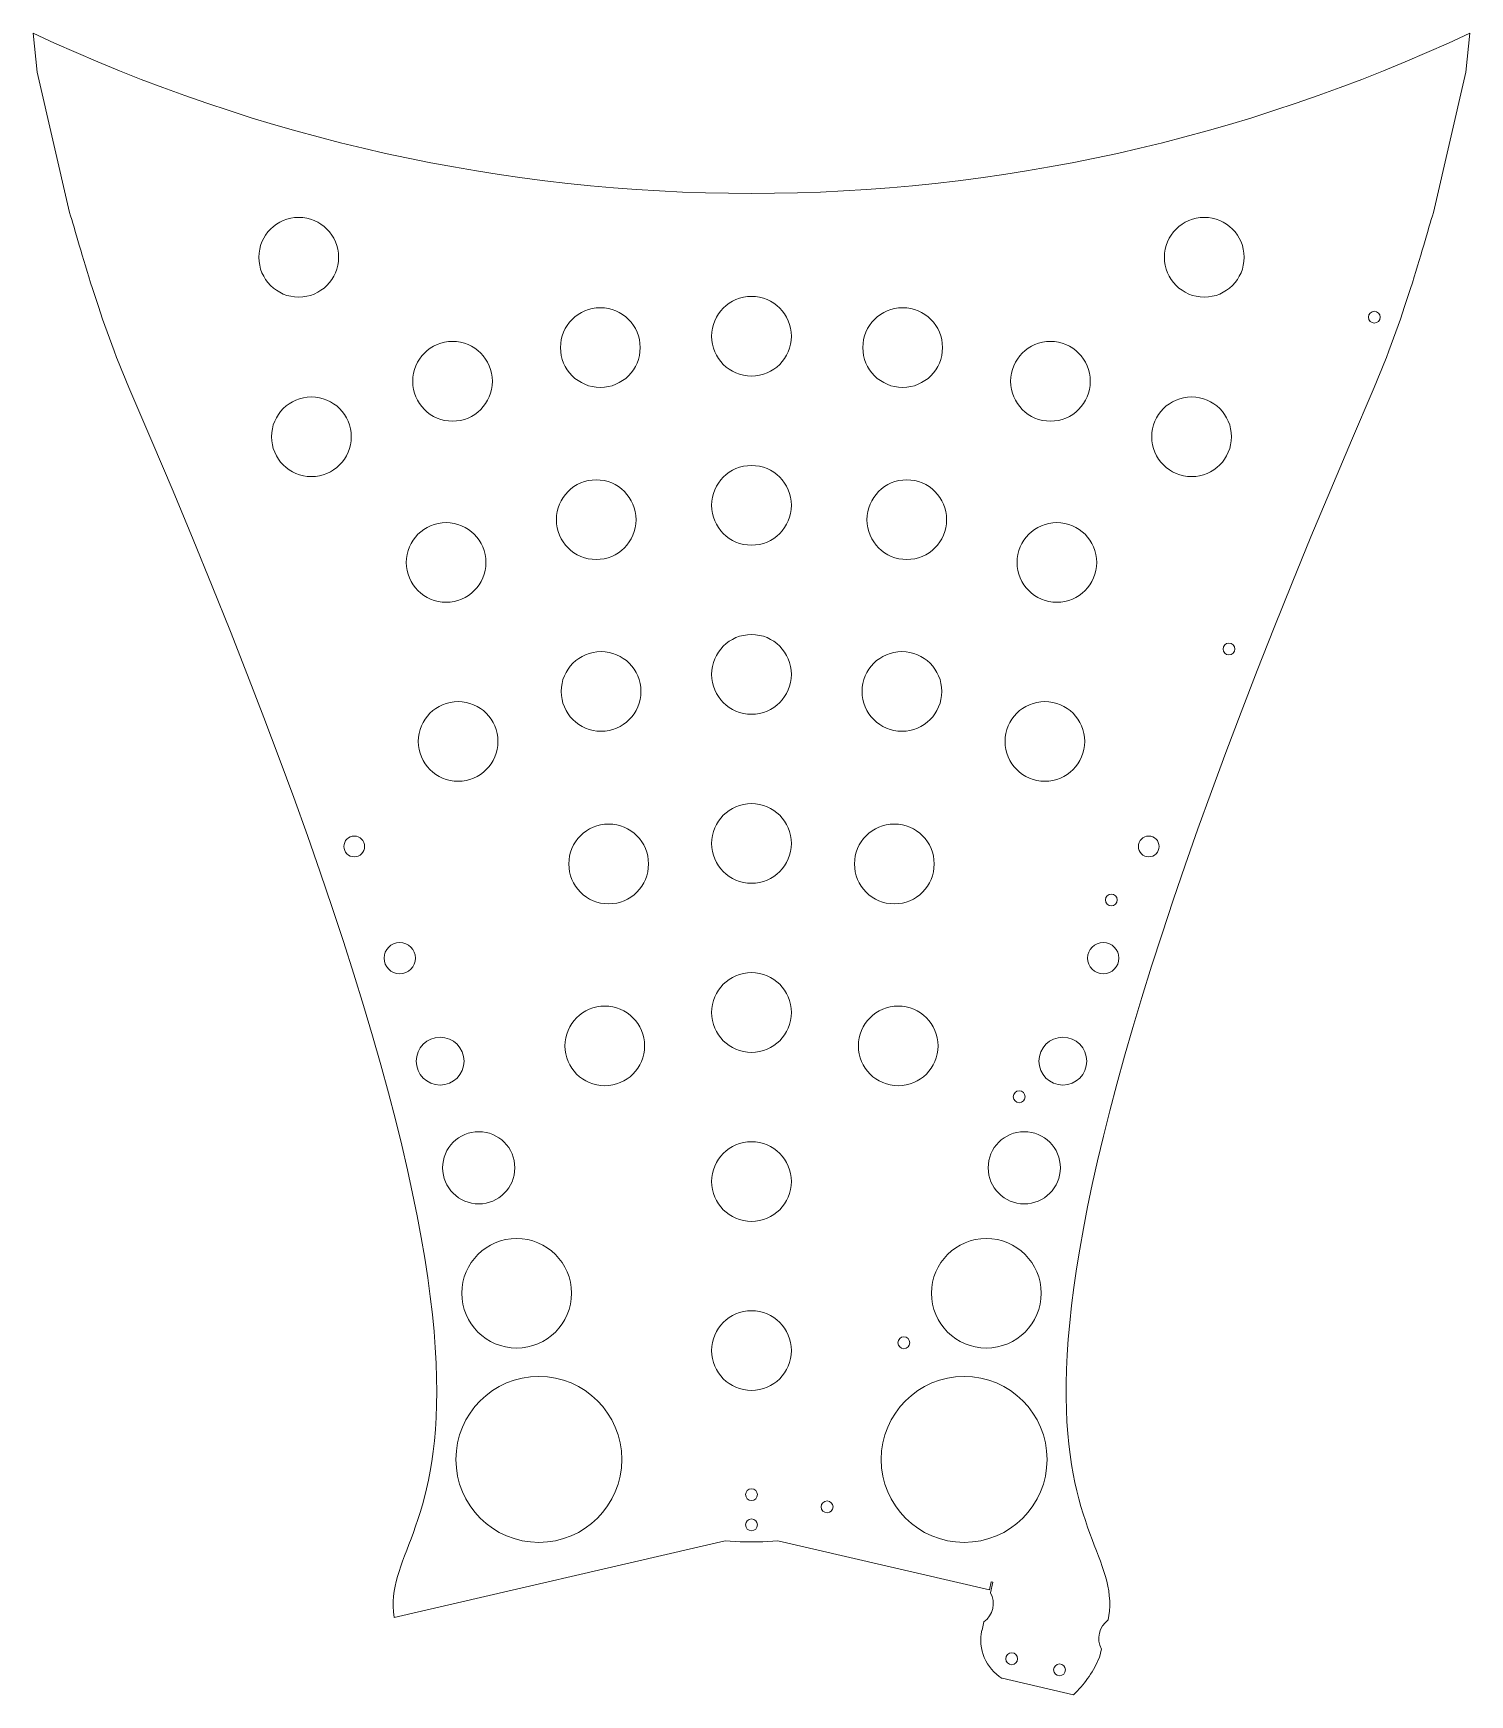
# Model space of a CAD drawing. Header units: inches. Extents: x -5.9 to 5.9, y -1.5 to 12.2.
import ezdxf

# ---------------------------------------------------------------- set-up
doc = ezdxf.new("R2010")
doc.units = ezdxf.units.IN
doc.header["$MEASUREMENT"] = 0

msp = doc.modelspace()

# ---------------------------------------------------------------- linework, layer by layer
at = {"color": 7, "linetype": 'Continuous', "lineweight": 15}
for p, q in [((-5.949, 12.211), (-5.916, 11.89)), ((5.916, 11.89), (5.949, 12.211)), ((-5.647, 10.727), (-5.916, 11.89)), ((5.916, 11.89), (5.647, 10.727)), ((-0.217, -0.274), (-2.96, -0.907)), ((-0.217, -0.274), (-0.095, -0.283)), ((0.095, -0.283), (0.217, -0.274)), ((1.97, -0.678), (0.217, -0.274)), ((-0.095, -0.283), (0.095, -0.283)), ((1.97, -0.678), (1.985, -0.613)), ((2, -0.617), (1.98, -0.703)), ((1.985, -0.613), (2, -0.617)), ((1.925, -0.944), (1.909, -1.013)), ((2.955, -0.928), (2.965, -0.856)), ((2.883, -1.239), (2.899, -1.169)), ((2.871, -1.259), (2.883, -1.239)), ((2.076, -1.412), (2.667, -1.548))]:
    msp.add_line(p, q, dxfattribs=at)
for centre, radius in [((-3.75, 10.356), 0.33), ((3.75, 10.356), 0.33), ((-1.252, 9.608), 0.33), ((0, 9.702), 0.33), ((1.252, 9.608), 0.33), ((5.158, 9.86), 0.049), ((-2.476, 9.329), 0.33), ((2.476, 9.329), 0.33), ((-3.645, 8.87), 0.33), ((3.645, 8.87), 0.33), ((0, 8.302), 0.33), ((-1.286, 8.183), 0.33), ((1.286, 8.183), 0.33), ((-2.529, 7.829), 0.33), ((2.529, 7.829), 0.33), ((0, 6.902), 0.33), ((3.954, 7.112), 0.049), ((-1.246, 6.761), 0.33), ((1.246, 6.761), 0.33), ((-2.43, 6.347), 0.33), ((2.43, 6.347), 0.33), ((0, 5.502), 0.33), ((-1.183, 5.332), 0.33), ((1.183, 5.332), 0.33), ((-3.29, 5.477), 0.0861), ((3.29, 5.477), 0.0861), ((2.98, 5.034), 0.049), ((-2.913, 4.552), 0.13), ((2.913, 4.552), 0.13), ((0, 4.102), 0.33), ((-1.215, 3.825), 0.33), ((1.215, 3.825), 0.33), ((-2.579, 3.699), 0.198), ((2.579, 3.699), 0.198), ((2.217, 3.404), 0.049), ((-2.259, 2.816), 0.299), ((0, 2.702), 0.33), ((2.259, 2.816), 0.299), ((-1.945, 1.777), 0.454), ((1.945, 1.777), 0.454), ((0, 1.302), 0.33), ((1.262, 1.367), 0.049), ((-1.761, 0.401), 0.687), ((1.761, 0.401), 0.687), ((0, 0.109), 0.049), ((0.626, 0.008), 0.049), ((0, -0.141), 0.049), ((2.155, -1.25), 0.049), ((2.551, -1.342), 0.049)]:
    msp.add_circle(centre, radius, dxfattribs=at)
for centre, radius, start, end in [((0, 24.885), 14, 244.8554, 295.1446), ((1.815, -0.792), 0.188, 305.7769, 28.2059), ((3.064, -1.081), 0.188, 125.7769, 208.2059), ((2.268, -1.097), 0.369, 166.9914, 238.6681)]:
    msp.add_arc(centre, radius, start, end, dxfattribs=at)
for points in [[(-5.647, 10.727), (-5.561, 10.439), (-5.394, 9.825), (-5.149, 9.259)], [(5.647, 10.727), (5.561, 10.439), (5.394, 9.825), (5.149, 9.259)], [(-5.149, 9.259), (-1.146, 0.015), (-3.105, 0.074), (-2.96, -0.907)], [(5.149, 9.259), (1.216, 0.178), (3.037, 0.075), (2.965, -0.856)], [(2.667, -1.548), (2.754, -1.46), (2.824, -1.373), (2.871, -1.259)]]:
    msp.add_open_spline(points, degree=3, dxfattribs=at)

doc.saveas('drawing.dxf')
